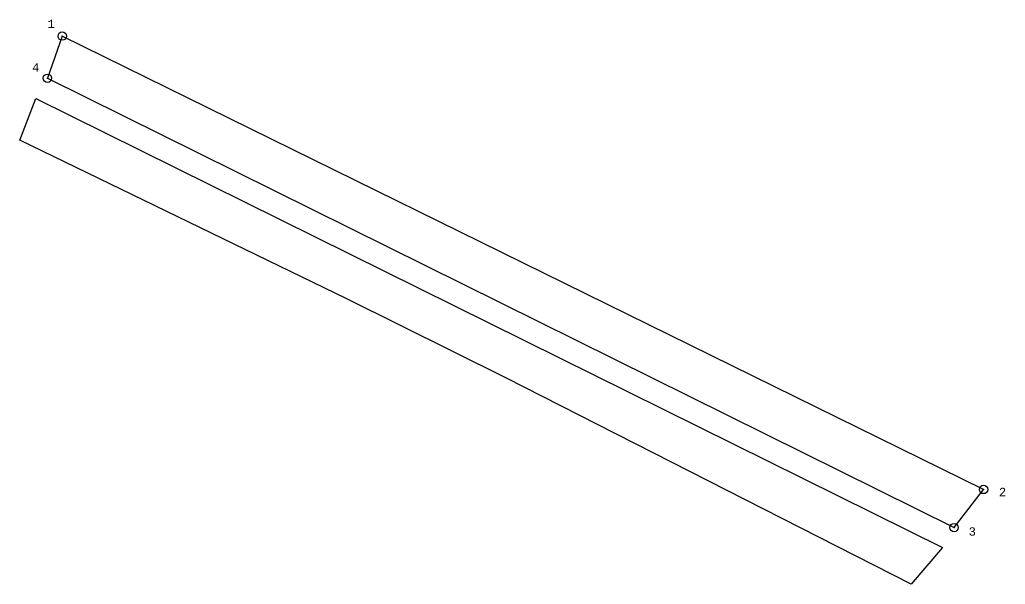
# Model space of a CAD drawing. Header units: millimetres. Extents: x 607951 to 609588, y 1312793 to 1313149.
# Drawn here: x 607951.2 to 608246.3, y 1312979.5 to 1313148.6 of the extents above; entities that cross this region are included whole.
import ezdxf

# ---------------------------------------------------------------- set-up
doc = ezdxf.new("R2010")
doc.units = ezdxf.units.MM
doc.header["$PDMODE"] = 32
doc.header["$PDSIZE"] = 2.5
doc.layers.add('CVL_PUNTO', color=2, linetype='Continuous')
doc.layers.add('CVL_PUNTO_NUM', color=2, linetype='Continuous')
doc.styles.add('MONOTXT4', font='monotxt4.shx')

msp = doc.modelspace()

# ---------------------------------------------------------------- linework, layer by layer
at = {"color": 7, "ltscale": 0.5, "flags": 128}
for points in [[(608230.91, 1312996.46), (608239.76, 1313007.86), (607963.92, 1313143.68), (607959.5, 1313131.04), (608230.91, 1312996.46)], [(607956.03, 1313125.02), (608227.44, 1312990.44), (608218.06, 1312979.46), (608096.76, 1313041.35), (608049.15, 1313064.96), (607951.19, 1313112.53), (607956.03, 1313125.02)]]:
    msp.add_lwpolyline(points, dxfattribs=at)
at = {"layer": 'CVL_PUNTO', "color": 2}
for p in [(607963.92, 1313143.68), (607959.5, 1313131.04), (608239.76, 1313007.86), (608230.91, 1312996.46)]:
    msp.add_point(p, dxfattribs=at)

# ---------------------------------------------------------------- texts
at = {"layer": 'CVL_PUNTO_NUM', "color": 2, "style": 'MONOTXT4'}
for s, p in [('1', (607959.53, 1313146.09)), ('4', (607954.93, 1313133.05)), ('2', (608244.34, 1313005.86)), ('3', (608235.29, 1312994.03))]:
    msp.add_text(s, height=2.5, dxfattribs=at).set_placement(p)

doc.saveas('drawing.dxf')
